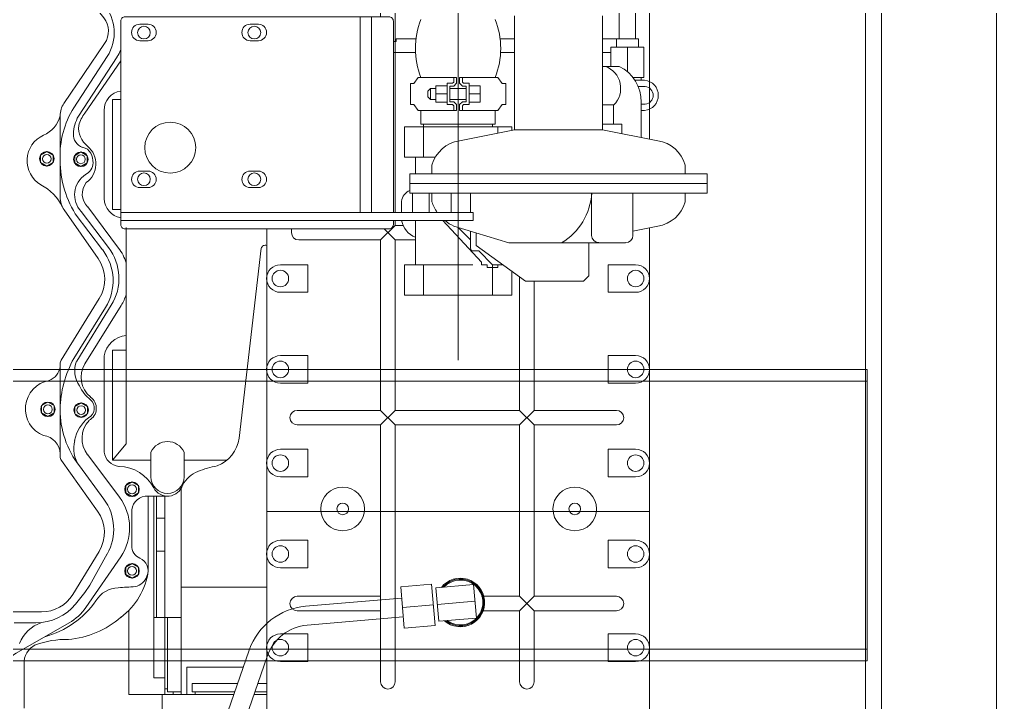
# Model space of a CAD drawing. Header units: metres. Extents: x 397906.3 to 397920.3, y 480840.8 to 480854.5.
# Drawn here: x 397918.16 to 397919.077, y 480851.577 to 480852.218 of the extents above; entities that cross this region are included whole.
import ezdxf

# ---------------------------------------------------------------- set-up
doc = ezdxf.new("R2010")
doc.units = ezdxf.units.M
doc.header["$MEASUREMENT"] = 0
doc.linetypes.add('CENTER2', pattern=[1.125, 0.75, -0.125, 0.125, -0.125])
doc.linetypes.add('HIDDEN', pattern=[0.375, 0.25, -0.125])
for name, color, linetype, lineweight in [('00-BAUT', 213, 'Continuous', 0), ('02-ENGINE', 213, 'Continuous', 0), ('10-SKID-P', 213, 'Continuous', 0), ('10-SKID-U', 213, 'Continuous', 0)]:
    doc.layers.add(name, color=color, linetype=linetype, lineweight=lineweight)

# ---------------------------------------------------------------- blocks, each defined once
blk = doc.blocks.new('WIP-Pump-T')
at = {"layer": '00-BAUT'}
for points in [[(1.446, 5.1544), (1.439, 5.1503), (1.439, 5.1423), (1.446, 5.1382), (1.453, 5.1423), (1.453, 5.1503)], [(1.4838, 5.1538), (1.4769, 5.1497), (1.4769, 5.1417), (1.4838, 5.1376), (1.4908, 5.1417), (1.4908, 5.1497)], [(1.4473, 4.877), (1.4403, 4.873), (1.4403, 4.8649), (1.4473, 4.8609), (1.4542, 4.8649), (1.4542, 4.873)], [(1.484, 4.8762), (1.477, 4.8722), (1.477, 4.8641), (1.484, 4.8601), (1.491, 4.8641), (1.491, 4.8722)], [(1.5404, 4.7885), (1.5334, 4.7845), (1.5334, 4.7764), (1.5404, 4.7724), (1.5474, 4.7764), (1.5474, 4.7845)], [(1.5404, 4.6982), (1.5334, 4.6941), (1.5334, 4.6861), (1.5404, 4.682), (1.5474, 4.6861), (1.5474, 4.6941)]]:
    blk.add_lwpolyline(points, close=True, dxfattribs=at)
for centre, radius in [((1.446, 5.1463), 0.00806), ((1.446, 5.1463), 0.00484), ((1.4838, 5.1457), 0.00806), ((1.4838, 5.1457), 0.00484), ((1.4473, 4.8689), 0.00806), ((1.4473, 4.8689), 0.00484), ((1.484, 4.8681), 0.00806), ((1.484, 4.8681), 0.00484), ((1.5404, 4.7804), 0.00806), ((1.5404, 4.7804), 0.00484), ((1.5404, 4.6901), 0.00806), ((1.5404, 4.6901), 0.00484)]:
    blk.add_circle(centre, radius, dxfattribs=at)
at = {"layer": '02-ENGINE', "linetype": 'CENTER2', "ltscale": 50}
blk.add_line((1.9014, 5.4803), (1.9014, 4.9234), dxfattribs=at)
at = {"layer": '02-ENGINE'}
for p, q in [((2.1134, 5.433), (2.1134, 5.1681)), ((1.7932, 5.3035), (1.7932, 5.0869)), ((1.8054, 5.3035), (1.8054, 5.0869)), ((1.9639, 5.1784), (1.9639, 5.3045)), ((2.0615, 5.1784), (2.0615, 5.3045)), ((1.5581, 5.2952), (1.549, 5.2952)), ((1.6803, 5.2952), (1.6712, 5.2952)), ((1.549, 5.2769), (1.5581, 5.2769)), ((1.6712, 5.2769), (1.6803, 5.2769)), ((1.8298, 5.276), (1.8328, 5.276)), ((1.8328, 5.276), (1.8328, 5.2791)), ((1.8548, 5.2791), (1.8328, 5.2791)), ((2.1012, 5.2791), (2.0615, 5.2791)), ((2.0768, 5.2699), (2.0768, 5.2791)), ((2.1012, 5.2791), (2.1012, 5.2699)), ((1.476, 5.2028), (1.5129, 5.2595)), ((1.4811, 5.1934), (1.524, 5.2593)), ((1.8542, 5.2638), (1.8298, 5.2638)), ((2.0798, 5.2486), (2.0615, 5.2486)), ((1.8572, 5.2364), (1.8998, 5.2364)), ((1.903, 5.2364), (1.9456, 5.2364)), ((2.108, 5.2333), (2.0973, 5.2333)), ((2.1086, 5.2263), (2.101, 5.2263)), ((1.5187, 5.212), (1.5279, 5.212)), ((1.5187, 5.212), (1.5187, 5.09)), ((2.0737, 5.2059), (2.0615, 5.2059)), ((2.1042, 5.2089), (2.1042, 5.1699)), ((2.1086, 5.2068), (2.1042, 5.2068)), ((1.5096, 5.1998), (1.5096, 5.1022)), ((1.8572, 5.1998), (1.8998, 5.1998)), ((1.8603, 5.1845), (1.8603, 5.1998)), ((1.903, 5.1998), (1.9456, 5.1998)), ((1.9426, 5.1845), (1.9426, 5.1998)), ((2.108, 5.1998), (2.1042, 5.1998)), ((1.9426, 5.1845), (1.8603, 5.1845)), ((1.8633, 5.1845), (1.8633, 5.1815)), ((1.9396, 5.1845), (1.9396, 5.1815)), ((1.842, 5.1815), (1.842, 5.1479)), ((1.842, 5.1815), (1.9609, 5.1815)), ((1.8633, 5.1479), (1.8633, 5.1815)), ((1.9456, 5.1815), (1.9456, 5.1748)), ((1.9609, 5.1815), (1.9609, 5.1778)), ((1.9639, 5.1784), (2.0615, 5.1784)), ((1.8761, 5.1479), (1.842, 5.1479)), ((1.8542, 5.1296), (1.8542, 5.1479)), ((1.549, 5.1327), (1.5581, 5.1327)), ((1.6712, 5.1327), (1.6803, 5.1327)), ((1.8481, 5.1296), (1.8481, 5.1083)), ((2.1774, 5.1296), (1.8481, 5.1296)), ((2.1774, 5.1296), (2.1774, 5.1083)), ((2.1774, 5.119), (1.8481, 5.119)), ((1.5581, 5.1144), (1.549, 5.1144)), ((1.6803, 5.1144), (1.6712, 5.1144)), ((2.1774, 5.1083), (1.8481, 5.1083)), ((1.8511, 5.1083), (1.8511, 5.0869)), ((1.8694, 5.1083), (1.8694, 5.0869)), ((1.8938, 5.1083), (1.8938, 5.0869)), ((1.9152, 5.1083), (1.9152, 5.0869)), ((2.0493, 5.1083), (2.0493, 5.0615)), ((2.0951, 5.1083), (2.0951, 5.0615)), ((1.8389, 5.0991), (1.8389, 5.0869)), ((1.4775, 5.0854), (1.5078, 5.0455)), ((1.484, 5.088), (1.5144, 5.048)), ((1.4913, 5.093), (1.5254, 5.0475)), ((1.5187, 5.09), (1.5279, 5.09)), ((1.9182, 5.0869), (1.5279, 5.0869)), ((1.9182, 5.0869), (1.9182, 5.0778)), ((1.9182, 5.0778), (1.5279, 5.0778)), ((1.8317, 5.0726), (1.8317, 5.0778)), ((1.534, 5.0701), (1.534, 4.8308)), ((1.6895, 5.0686), (1.6895, 4.4953)), ((1.7169, 5.0686), (1.7169, 5.0645)), ((1.8317, 5.0726), (1.8156, 5.0564)), ((1.8195, 5.0686), (1.8317, 5.0564)), ((1.8317, 5.0726), (1.8405, 5.0726)), ((1.9152, 5.0475), (1.9152, 5.0662)), ((1.9213, 5.0503), (1.9213, 5.0644)), ((2.1134, 4.4953), (2.1134, 5.0699)), ((1.725, 5.0564), (1.8156, 5.0564)), ((1.8156, 5.0564), (1.8156, 4.8678)), ((1.8317, 5.0564), (1.8542, 5.0564)), ((1.8317, 5.0564), (1.8317, 4.8678)), ((1.9578, 5.0534), (2.087, 5.0534)), ((2.0463, 5.0168), (2.0463, 5.0534)), ((1.659, 4.8369), (1.6834, 5.0473)), ((1.9243, 5.0442), (1.9184, 5.0442)), ((1.9213, 5.0503), (1.9761, 5.0107)), ((1.842, 4.9954), (1.842, 5.029)), ((1.842, 5.029), (1.9177, 5.029)), ((1.8633, 5.029), (1.8633, 4.9954)), ((1.9396, 5.029), (1.9396, 4.9954)), ((1.9396, 5.029), (1.9508, 5.029)), ((1.9456, 5.0259), (1.9456, 5.029)), ((1.9609, 4.9954), (1.9609, 5.0217)), ((1.9696, 4.8678), (1.9696, 5.0152)), ((1.9761, 5.0107), (2.0402, 5.0107)), ((1.9857, 4.8678), (1.9857, 5.0107)), ((2.0463, 5.0168), (2.0402, 5.0107)), ((1.9609, 4.9954), (1.842, 4.9954)), ((1.476, 4.9253), (1.5109, 4.9816)), ((1.4791, 4.9223), (1.5174, 4.9842)), ((1.5283, 4.9839), (1.4882, 4.9192)), ((1.5187, 4.9345), (1.534, 4.9345)), ((1.5187, 4.8125), (1.5187, 4.9345)), ((1.5096, 4.9284), (1.5096, 4.8216)), ((1.8156, 4.8517), (1.8317, 4.8678)), ((1.8317, 4.8517), (1.8156, 4.8678)), ((1.9696, 4.8678), (1.8317, 4.8678)), ((1.9696, 4.8517), (1.9857, 4.8678)), ((1.9696, 4.8678), (1.9857, 4.8517)), ((2.0768, 4.8678), (1.9857, 4.8678)), ((1.8156, 4.8517), (1.8156, 4.5674)), ((1.9696, 4.8517), (1.8317, 4.8517)), ((1.8317, 4.8517), (1.8317, 4.5674)), ((1.9696, 4.662), (1.9696, 4.8517)), ((1.9857, 4.662), (1.9857, 4.8517)), ((2.0768, 4.8517), (1.9857, 4.8517)), ((1.5187, 4.8125), (1.534, 4.8308)), ((1.4913, 4.8186), (1.5265, 4.7716)), ((1.5614, 4.8216), (1.5614, 4.7942)), ((1.598, 4.8216), (1.598, 4.7942)), ((1.4821, 4.8064), (1.5091, 4.7696)), ((1.5187, 4.8125), (1.5614, 4.8125)), ((1.598, 4.8125), (1.6451, 4.8125)), ((1.5949, 4.5533), (1.5949, 4.7816)), ((1.5583, 4.7728), (1.5796, 4.7728)), ((1.5583, 4.6905), (1.5583, 4.7728)), ((1.5644, 4.5716), (1.5644, 4.7728)), ((1.5675, 4.6386), (1.5675, 4.7728)), ((1.5766, 4.5533), (1.5766, 4.7728)), ((1.5401, 4.718), (1.5401, 4.7576)), ((1.6895, 4.7559), (2.1134, 4.7559)), ((1.5675, 4.7484), (1.5766, 4.7484)), ((1.4938, 4.6744), (1.5129, 4.7088)), ((1.5766, 4.7118), (1.5675, 4.7118)), ((1.4882, 4.6661), (1.4938, 4.6744)), ((1.8379, 4.6724), (1.8722, 4.6753)), ((1.8761, 4.6297), (1.8722, 4.6753)), ((1.877, 4.6714), (1.9185, 4.6749)), ((1.9217, 4.6379), (1.9185, 4.6749)), ((1.4778, 4.6533), (1.4882, 4.6661)), ((1.6895, 4.6722), (1.5949, 4.6722)), ((1.8418, 4.6267), (1.8379, 4.6724)), ((1.8801, 4.6344), (1.877, 4.6714)), ((1.8398, 4.6495), (1.8741, 4.6525)), ((1.8785, 4.6529), (1.9201, 4.6564)), ((1.9274, 4.662), (1.9696, 4.662)), ((1.9696, 4.662), (1.9857, 4.6458)), ((1.9696, 4.6458), (1.9857, 4.662)), ((1.9857, 4.662), (2.0768, 4.662)), ((1.537, 4.5533), (1.537, 4.6466)), ((1.9274, 4.6458), (1.9696, 4.6458)), ((1.9696, 4.5674), (1.9696, 4.6458)), ((1.9857, 4.5674), (1.9857, 4.6458)), ((1.9857, 4.6458), (2.0768, 4.6458)), ((1.434, 4.6325), (1.41, 4.6325)), ((1.5644, 4.6386), (1.5949, 4.6386)), ((1.5797, 4.5563), (1.5797, 4.6386)), ((1.8801, 4.6344), (1.9217, 4.6379)), ((1.8418, 4.6267), (1.8761, 4.6297)), ((1.4211, 4.5868), (1.4211, 4.538)), ((1.601, 4.5837), (1.6638, 4.5837)), ((1.601, 4.5837), (1.601, 4.5533)), ((1.5644, 4.5716), (1.5766, 4.5716)), ((1.6071, 4.5655), (1.6071, 4.5563)), ((1.6071, 4.5655), (1.6574, 4.5655)), ((1.6071, 4.5563), (1.6542, 4.5563)), ((1.6102, 4.5533), (1.6102, 4.5563)), ((1.537, 4.5533), (1.6532, 4.5533)), ((1.5736, 4.5106), (1.5736, 4.5533))]:
    blk.add_line(p, q, dxfattribs=at)
for points in [[(2.0339, 5.5901), (2.0739, 5.5901, -0.414214), (2.0981, 5.5659), (2.0981, 5.2791)], [(2.0291, 5.5718), (2.0739, 5.5718, -0.414214), (2.0798, 5.5659), (2.0798, 5.2791)], [(1.3937, 4.6447), (1.4403, 4.6447, 0.261275), (1.4748, 4.664), (1.5039, 4.7117, 0.30081), (1.5023, 4.7562), (1.4623, 4.8122, -0.156317), (1.4608, 4.8169), (1.4608, 4.9193, -0.139471), (1.462, 4.9235), (1.5041, 4.9916, 0.299784), (1.5029, 5.0359), (1.4651, 5.0898, -0.153879), (1.4608, 5.1037), (1.4608, 5.1939, -0.150731), (1.465, 5.2076), (1.5101, 5.2738, 0.327063), (1.5091, 5.3023), (1.4749, 5.3459, 0.230146), (1.4242, 5.3705), (1.3937, 5.3705)], [(1.8317, 5.0869), (1.8317, 5.3671, 1), (1.8156, 5.3671), (1.8156, 5.3035)], [(1.8298, 5.0869), (1.8298, 5.2986, 0.414214), (1.8249, 5.3035), (1.5327, 5.3035, 0.414214), (1.5279, 5.2986), (1.5279, 5.0735, 0.414214), (1.5327, 5.0686), (1.8249, 5.0686, 0.414214), (1.8298, 5.0735), (1.8298, 5.0778)], [(1.9639, 5.1784), (1.903, 5.1662, 0.295435), (1.8725, 5.1392), (1.8725, 5.1296)], [(2.0615, 5.1784), (2.1225, 5.1662, -0.295435), (2.153, 5.1392), (2.153, 5.1296)], [(1.8784, 5.0869, -0.072771), (1.8725, 5.0987), (1.8725, 5.1083)], [(2.0951, 5.0662), (2.1225, 5.0717, 0.295435), (2.153, 5.0987), (2.153, 5.1083)], [(1.9578, 5.0534), (1.8969, 5.0717, -0.06414), (1.887, 5.0778, -0.06414)], [(1.4608, 4.8198, 0.363102), (1.4425, 4.8399, -0.755059), (1.4486, 4.9009, 0.284781), (1.4608, 4.9162)], [(1.8156, 4.8678), (1.7233, 4.8678, 1), (1.7233, 4.8517), (1.8156, 4.8517)], [(1.2899, 4.6012, -0.021417), (1.29, 4.5994), (1.29, 4.5866, 0.414214), (1.3142, 4.5624), (1.3516, 4.5624, 0.839953), (1.3999, 4.5709), (1.3998, 4.5778, -0.272071), (1.412, 4.599), (1.4708, 4.6326, 0.112816), (1.4893, 4.6496), (1.5279, 4.7057)], [(1.8389, 4.66), (1.7326, 4.6509, 0.295843), (1.6702, 4.6024), (1.6465, 4.5341, -0.323763), (1.6, 4.5016), (1.4242, 4.5045)], [(1.8156, 4.662), (1.7233, 4.662, 1), (1.7233, 4.6458), (1.8156, 4.6458)], [(1.8407, 4.6391), (1.7344, 4.63, 0.295843), (1.6901, 4.5955), (1.6663, 4.5272, -0.323763), (1.5996, 4.4806), (1.384, 4.4835)]]:
    blk.add_lwpolyline(points, format="xyb", dxfattribs=at)
for points in [[(1.9639, 5.2791), (1.948, 5.2791)], [(2.0707, 5.2486), (2.0707, 5.2699)], [(2.089, 5.2427), (2.089, 5.2699), (2.0707, 5.2699)], [(2.1073, 5.2364), (2.1073, 5.2699), (2.089, 5.2699)], [(1.9639, 5.2638), (1.9486, 5.2638)], [(2.0707, 5.2638), (2.0615, 5.2638)], [(1.5279, 5.2547), (1.4882, 5.1967)], [(1.8572, 5.2364), (1.8526, 5.2297), (1.8487, 5.2297), (1.8487, 5.2064), (1.8526, 5.2064), (1.8572, 5.1998)], [(1.8966, 5.2364), (1.8966, 5.2312), (1.8953, 5.2299), (1.8892, 5.2299), (1.8892, 5.2062), (1.8953, 5.2062), (1.8966, 5.2049), (1.8966, 5.1998)], [(1.8998, 5.2364), (1.8998, 5.2299), (1.8966, 5.2267), (1.8925, 5.2267), (1.8925, 5.2094), (1.8966, 5.2094), (1.8998, 5.2062), (1.8998, 5.1998)], [(1.903, 5.2364), (1.903, 5.2299), (1.9063, 5.2267), (1.9104, 5.2267), (1.9104, 5.2094), (1.9063, 5.2094), (1.903, 5.2062), (1.903, 5.1998)], [(1.9063, 5.2364), (1.9063, 5.2312), (1.9076, 5.2299), (1.9136, 5.2299), (1.9136, 5.2062), (1.9076, 5.2062), (1.9063, 5.2049), (1.9063, 5.1998)], [(1.9456, 5.2364), (1.9503, 5.2297), (1.9542, 5.2297), (1.9542, 5.2064), (1.9503, 5.2064), (1.9456, 5.1998)], [(2.1073, 5.2364), (2.0951, 5.2364)], [(2.1042, 5.2364), (2.1042, 5.2333)], [(1.877, 5.2089), (1.877, 5.2272)], [(1.877, 5.2272), (1.8892, 5.2272)], [(1.877, 5.2272), (1.8892, 5.2272)], [(1.9258, 5.2272), (1.9136, 5.2272)], [(1.9258, 5.2272), (1.9136, 5.2272)], [(1.9258, 5.2089), (1.9258, 5.2272)], [(1.8679, 5.2211), (1.8709, 5.2242), (1.877, 5.2242)], [(1.8679, 5.215), (1.8679, 5.2211)], [(1.8679, 5.215), (1.8709, 5.212)], [(1.8709, 5.212), (1.8709, 5.2242)], [(1.877, 5.2181), (1.8892, 5.2181)], [(1.9106, 5.2242), (1.8923, 5.2242)], [(1.9258, 5.2181), (1.9136, 5.2181)], [(1.877, 5.212), (1.8709, 5.212)], [(1.877, 5.2089), (1.8892, 5.2089)], [(1.9106, 5.212), (1.8923, 5.212)], [(1.9258, 5.2089), (1.9136, 5.2089)], [(2.0737, 5.2059), (2.0737, 5.1845)], [(2.0615, 5.1845), (2.0829, 5.1845)], [(2.0829, 5.1845), (2.0829, 5.1742)], [(1.8542, 5.029), (1.8542, 5.0778)], [(1.9335, 5.0259), (1.9335, 5.029), (1.9274, 5.029), (1.9274, 5.032), (1.8847, 5.0778)], [(1.9014, 5.0702), (1.9152, 5.0564)], [(1.9243, 5.0442), (1.9396, 5.029)], [(1.9456, 5.0259), (1.9335, 5.0259)], [(1.6895, 4.5655), (1.6796, 4.5655)], [(1.5797, 4.5594), (1.5766, 4.5594)], [(1.5949, 4.5563), (1.5797, 4.5563)], [(1.5858, 4.5533), (1.5858, 4.5563)], [(1.6764, 4.5563), (1.6895, 4.5563)], [(1.6754, 4.5533), (1.6895, 4.5533)]]:
    blk.add_lwpolyline(points, dxfattribs=at)
for points in [[(1.7352, 4.9985), (1.7047, 4.9985, -1), (1.7047, 5.029), (1.7352, 5.029)], [(2.0676, 4.9985), (2.0981, 4.9985, 1), (2.0981, 5.029), (2.0676, 5.029)], [(1.7352, 4.8979), (1.7047, 4.8979, -1), (1.7047, 4.9284), (1.7352, 4.9284)], [(2.0676, 4.8979), (2.0981, 4.8979, 1), (2.0981, 4.9284), (2.0676, 4.9284)], [(1.7352, 4.7942), (1.7047, 4.7942, -1), (1.7047, 4.8247), (1.7352, 4.8247)], [(2.0676, 4.7942), (2.0981, 4.7942, 1), (2.0981, 4.8247), (2.0676, 4.8247)], [(1.7352, 4.6935), (1.7047, 4.6935, -1), (1.7047, 4.724), (1.7352, 4.724)], [(2.0676, 4.6935), (2.0981, 4.6935, 1), (2.0981, 4.724), (2.0676, 4.724)], [(1.7352, 4.5898), (1.7047, 4.5898, -1), (1.7047, 4.6203), (1.7352, 4.6203)], [(2.0676, 4.5898), (2.0981, 4.5898, 1), (2.0981, 4.6203), (2.0676, 4.6203)]]:
    blk.add_lwpolyline(points, format="xyb", close=True, dxfattribs=at)
for centre, radius in [((1.5536, 5.286), 0.00706), ((1.6758, 5.286), 0.00706), ((1.5827, 5.1586), 0.0282), ((1.5536, 5.1236), 0.00706), ((1.6758, 5.1236), 0.00706), ((1.7047, 5.0137), 0.00915), ((2.0981, 5.0137), 0.00915), ((1.7047, 4.9131), 0.00915), ((2.0981, 4.9131), 0.00915), ((1.7047, 4.8094), 0.00915), ((2.0981, 4.8094), 0.00915), ((1.7737, 4.7587), 0.0242), ((2.0307, 4.7587), 0.0242), ((1.7737, 4.7587), 0.00645), ((2.0307, 4.7587), 0.00645), ((1.7047, 4.7088), 0.00915), ((2.0981, 4.7088), 0.00915), ((1.7047, 4.6051), 0.00915), ((2.0981, 4.6051), 0.00915)]:
    blk.add_circle(centre, radius, dxfattribs=at)
for centre, radius, start, end in [((1.4723, 5.2859), 0.0484, 326.9761, 40.1054), ((1.549, 5.2861), 0.00915, 90, 270), ((1.5581, 5.2861), 0.00915, 270, 90), ((1.6712, 5.2861), 0.00915, 90, 270), ((1.6803, 5.2861), 0.00915, 270, 90), ((1.9413, 5.2684), 0.0871, 158.4278, 201.5722), ((1.8616, 5.2684), 0.0871, 338.4278, 21.5722), ((1.4834, 5.2857), 0.0484, 326.9761, 336.7482), ((2.0556, 5.2243), 0.0259, 314.566, 69.6236), ((2.0614, 5.2099), 0.0428, 358.7023, 64.5127), ((2.1064, 5.2165), 0.0168, 275.1944, 84.8056), ((2.1078, 5.2165), 0.00976, 275.1944, 84.8056), ((1.5307, 5.2002), 0.0212, 97.7652, 181.0322), ((1.4293, 5.202), 0.0325, 293.8853, 345.604), ((1.5602, 5.1497), 0.0995, 147.7274, 182.3608), ((1.5155, 5.1733), 0.0399, 149.7337, 179.0733), ((1.517, 5.1738), 0.0368, 141.3831, 165.1663), ((1.5074, 5.1807), 0.0262, 174.5451, 231.8076), ((1.4549, 5.1441), 0.0308, 113.7115, 239.9288), ((1.4899, 5.1726), 0.0143, 174.7485, 252.8539), ((1.4746, 5.1406), 0.0257, 306.1352, 49.5422), ((1.4831, 5.146), 0.0133, 28.7777, 79.0136), ((1.4758, 5.1424), 0.0214, 358.1458, 27.7368), ((1.5767, 5.1456), 0.116, 178.3919, 211.2397), ((1.4836, 5.1415), 0.0136, 292.5101, 0.8954), ((1.5037, 5.1064), 0.0269, 123.4826, 223.2006), ((1.549, 5.1235), 0.00915, 90, 270), ((1.5581, 5.1235), 0.00915, 270, 90), ((1.6712, 5.1235), 0.00915, 90, 270), ((1.6803, 5.1235), 0.00915, 270, 90), ((1.4166, 5.0713), 0.0514, 24.7197, 63.7052), ((1.5052, 5.1073), 0.0199, 140.9307, 225.5578), ((1.8536, 5.0976), 0.0148, 112.1343, 174.1259), ((1.9815, 5.112), 0.068, 300.3816, 356.8472), ((1.5324, 5.1033), 0.0229, 182.7141, 258.4885), ((1.8631, 5.0824), 0.0246, 190.8282, 248.7829), ((1.725, 5.0645), 0.00806, 180, 270), ((2.0574, 5.0615), 0.00806, 180, 270), ((2.087, 5.0615), 0.00806, 270, 0), ((1.4629, 5.0113), 0.0565, 328.2405, 37.1988), ((1.4694, 5.0139), 0.0565, 328.2405, 37.1988), ((1.4803, 5.0136), 0.0565, 17.982, 36.8699), ((1.688, 5.0458), 0.00482, 71.5651, 161.5651), ((1.9184, 5.0475), 0.00323, 180, 270), ((1.4803, 5.0136), 0.0565, 328.2405, 342.018), ((1.5366, 4.9232), 0.0275, 95.5542, 169.2907), ((1.5828, 4.8662), 0.1221, 151.0266, 178.7254), ((1.5065, 4.9114), 0.0295, 158.4374, 214.243), ((1.5117, 4.9043), 0.0278, 147.685, 231.2397), ((1.5263, 4.9177), 0.0498, 207.3499, 229.9697), ((1.4866, 4.8703), 0.0121, 298.1768, 50.2766), ((1.4858, 4.8701), 0.0151, 297.9724, 55.5865), ((1.5613, 4.8683), 0.1005, 179.6644, 218.042), ((1.5174, 4.827), 0.0412, 127.5448, 169.6847), ((2.0768, 4.8597), 0.00806, 270, 90), ((1.5145, 4.8367), 0.0295, 137.2295, 217.9875), ((1.6208, 4.8424), 0.0386, 290.9293, 351.7511), ((1.5086, 4.8258), 0.0328, 164.9076, 216.2937), ((1.5797, 4.8131), 0.0202, 24.9598, 155.0402), ((1.528, 4.8243), 0.0187, 188.3976, 263.7243), ((1.5253, 4.7616), 0.0441, 27.4342, 89.0529), ((1.6636, 4.6646), 0.1447, 101.5467, 110.3441), ((1.5797, 4.7942), 0.0183, 180, 0), ((1.6263, 4.769), 0.0339, 112.7278, 151.8195), ((1.5798, 4.7903), 0.0175, 208.4492, 342.4315), ((1.4813, 4.7377), 0.0565, 325.4915, 36.8699), ((1.5573, 4.7555), 0.0174, 86.47, 173.1412), ((1.4636, 4.7362), 0.0565, 330.9454, 36.2538), ((1.5545, 4.7177), 0.0145, 178.6185, 248.3796), ((1.5432, 4.6905), 0.0149, 335.6823, 66.3928), ((1.4823, 4.7003), 0.0767, 306.4567, 352.6575), ((1.5411, 4.6888), 0.0163, 279.8265, 344.2536), ((1.904, 4.6551), 0.0269, 228.8176, 141.436), ((1.904, 4.6551), 0.0259, 230.9493, 139.3392), ((1.904, 4.6551), 0.0249, 233.3457, 136.9854), ((1.5262, 4.6413), 0.0302, 91.8645, 148.7866), ((1.4845, 5.4217), 0.7513, 273.1076, 274.5313), ((1.434, 4.689), 0.0565, 270, 320.7667), ((1.4162, 4.7167), 0.1033, 285.5625, 324.6173), ((2.0768, 4.6539), 0.00806, 270, 90), ((1.453, 4.595), 0.04, 108.8786, 158.3431), ((1.4623, 4.7134), 0.0994, 274.3987, 311.2686), ((1.4687, 4.5089), 0.1054, 89.3249, 109.5998), ((1.4426, 4.5887), 0.0216, 115.5168, 184.9934), ((1.8237, 4.5674), 0.00806, 180, 0), ((1.9777, 4.5674), 0.00806, 180, 0)]:
    blk.add_arc(centre, radius, start, end, dxfattribs=at)
at = {"layer": '10-SKID-P', "linetype": 'HIDDEN', "ltscale": 200}
for p, q in [((2.3543, 4.9002), (0.1433, 4.9002)), ((2.3543, 4.6034), (0.1433, 4.6034))]:
    blk.add_line(p, q, dxfattribs=at)
at = {"layer": '10-SKID-P'}
blk.add_lwpolyline([(2.3543, 4.9131), (0.1433, 4.9131), (0.1433, 4.5905), (2.3543, 4.5905), (2.3543, 4.9131)], dxfattribs=at)
at = {"layer": '10-SKID-U'}
for p, q in [((2.3525, 0.1452), (2.3525, 7.67)), ((2.4976, 0), (2.4976, 7.67))]:
    blk.add_line(p, q, dxfattribs=at)
at = {"layer": '10-SKID-U', "linetype": 'HIDDEN', "ltscale": 200}
blk.add_line((2.3702, 0.1452), (2.3702, 7.67), dxfattribs=at)

msp = doc.modelspace()

# ---------------------------------------------------------------- block references
at = {"xscale": 0.8474630183703425, "yscale": 0.8474630183703425, "zscale": 0.8474630183703425}
msp.add_blockref('WIP-Pump-T', (397916.9606, 480847.72605, 7.622), dxfattribs=at)

doc.saveas('drawing.dxf')
